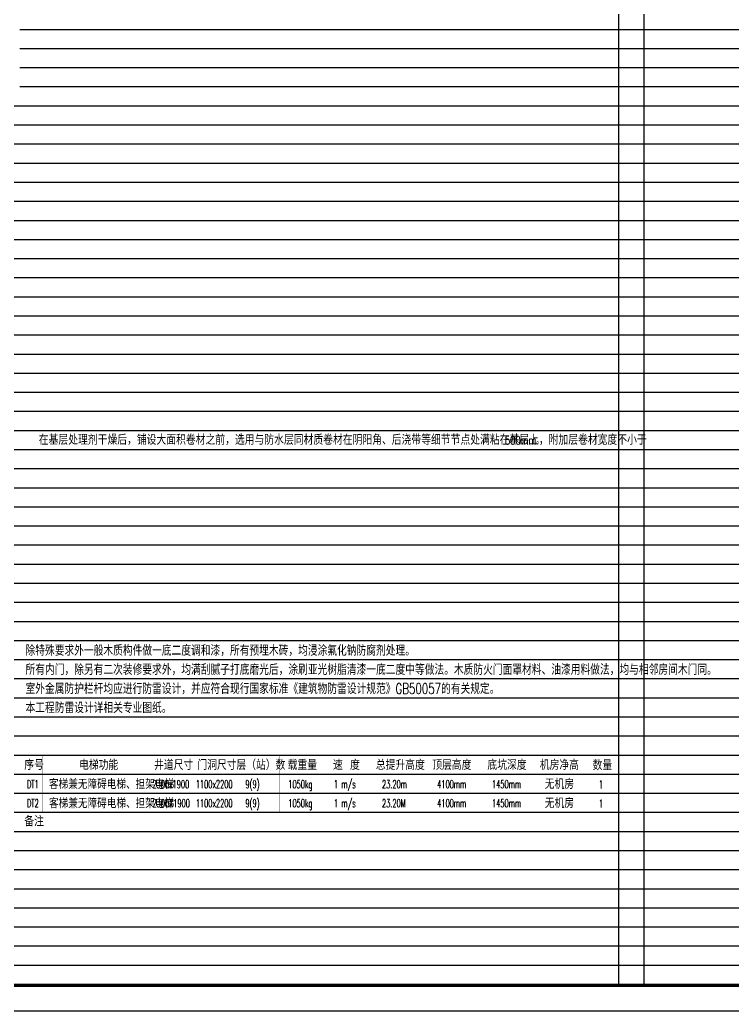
# Model space of a CAD drawing. Extents: x -518115 to 790560, y -210384 to 1628073.
# Drawn here: x 434414 to 462414, y 1109432 to 1148367 of the extents above; entities that cross this region are included whole.
import ezdxf

# ---------------------------------------------------------------- set-up
doc = ezdxf.new("R2010")
doc.units = 0
doc.header["$LTSCALE"] = 1000
doc.header["$MEASUREMENT"] = 0
for name, color, linetype in [('Defpoint', 7, 'Continuous'), ('PUB_TEXT', 4, 'Continuous'), ('图框', 140, 'Continuous')]:
    doc.layers.add(name, color=color, linetype=linetype)
doc.styles.add('_HZTXT', font='txt.shx', dxfattribs={"width": 0.8, "bigfont": 'hztxt.shx'})
doc.styles.add('_SIMPLEX', font='SIMPLEX.shx', dxfattribs={"width": 0.8})
doc.styles.add('_TCH_DIM', font='SIMPLEX.shx', dxfattribs={"width": 0.7, "bigfont": 'GBCBIG.shx'})

# ---------------------------------------------------------------- blocks, each defined once
blk = doc.blocks.new('TK')
at = {"layer": '图框'}
blk.add_lwpolyline([(465375, 548714), (549475, 548714), (549475, 489314), (465375, 489314)], close=True, dxfattribs=at)
blk.add_lwpolyline([(465375, 548714), (549475, 548714), (549475, 489314), (465375, 489314)], close=True, dxfattribs=at)
at = {"layer": '图框', "const_width": 100}
blk.add_lwpolyline([(548475, 490314), (548475, 547714), (467875, 547714), (467875, 490314)], close=True, dxfattribs=at)

msp = doc.modelspace()

# ---------------------------------------------------------------- linework, layer by layer
at = {"layer": 'Defpoint', "color": 252}
for p, q in [((457914.1, 1165992.1), (457914.1, 1110492.1)), ((458914.1, 1165992.1), (458914.1, 1110492.1)), ((434414.1, 1147992.1), (482284.8, 1147992.1)), ((434414.1, 1147242.1), (482284.8, 1147242.1)), ((434414.1, 1146492.1), (482284.8, 1146492.1)), ((434414.1, 1145742.1), (482284.8, 1145742.1)), ((408814.1, 1144992.1), (482284.8, 1144992.1)), ((409914.1, 1144242.1), (482284.8, 1144242.1)), ((409914.1, 1143492.1), (482284.8, 1143492.1)), ((408814.1, 1142742.1), (482284.8, 1142742.1)), ((409914.1, 1141992.1), (482284.8, 1141992.1)), ((409914.1, 1141242.1), (482284.8, 1141242.1)), ((409914.1, 1140492.1), (482284.8, 1140492.1)), ((408814.1, 1139742.1), (482284.8, 1139742.1)), ((408814.1, 1138992.1), (482284.8, 1138992.1)), ((408814.1, 1138242.1), (482284.8, 1138242.1)), ((408814.1, 1137492.1), (482284.8, 1137492.1)), ((408814.1, 1136742.1), (482284.8, 1136742.1)), ((408814.1, 1135992.1), (482284.8, 1135992.1)), ((408814.1, 1135242.1), (482284.8, 1135242.1)), ((408814.1, 1134492.1), (482284.8, 1134492.1)), ((408814.1, 1133742.1), (482284.8, 1133742.1)), ((408814.1, 1132992.1), (482284.8, 1132992.1)), ((408814.1, 1132242.1), (482284.8, 1132242.1)), ((408814.1, 1131492.1), (482284.8, 1131492.1)), ((408814.1, 1130742.1), (482284.8, 1130742.1)), ((408814.1, 1129992.1), (482284.8, 1129992.1)), ((408814.1, 1129242.1), (482284.8, 1129242.1)), ((408814.1, 1128492.1), (482284.8, 1128492.1)), ((408814.1, 1127742.1), (482284.8, 1127742.1)), ((408814.1, 1126992.1), (482284.8, 1126992.1)), ((408814.1, 1126242.1), (482284.8, 1126242.1)), ((408814.1, 1125492.1), (482284.8, 1125492.1)), ((408814.1, 1124742.1), (482284.8, 1124742.1)), ((408814.1, 1123992.1), (482284.8, 1123992.1)), ((408814.1, 1123242.1), (482284.8, 1123242.1)), ((408814.1, 1122492.1), (482284.8, 1122492.1)), ((408814.1, 1121742.1), (482284.8, 1121742.1)), ((408814.1, 1120992.1), (482284.8, 1120992.1)), ((408814.1, 1120242.1), (482284.8, 1120242.1)), ((408814.1, 1119492.1), (482284.8, 1119492.1)), ((408814.1, 1118742.1), (482284.8, 1118742.1)), ((408814.1, 1117992.1), (482284.8, 1117992.1)), ((408814.1, 1117242.1), (482284.8, 1117242.1)), ((408814.1, 1116492.1), (482284.8, 1116492.1)), ((408814.1, 1115742.1), (482284.8, 1115742.1)), ((408814.1, 1114992.1), (482284.8, 1114992.1)), ((408814.1, 1114242.1), (482284.8, 1114242.1)), ((408814.1, 1113492.1), (482284.8, 1113492.1)), ((408814.1, 1112742.1), (482284.8, 1112742.1)), ((408814.1, 1111992.1), (482284.8, 1111992.1)), ((408814.1, 1111242.1), (482284.8, 1111242.1)), ((408814.1, 1110492.1), (482284.8, 1110492.1))]:
    msp.add_line(p, q, dxfattribs=at)
at = {"layer": 'Defpoint', "color": 252, "const_width": 0.9}
for points in [[(435290.6, 1117242.1), (435290.6, 1119492.1)], [(439493.6, 1117242.1), (439493.6, 1119492.1)], [(441193.6, 1117242.1), (441193.6, 1119492.1)], [(442893.6, 1117242.1), (442893.6, 1119492.1)], [(444593.6, 1117242.1), (444593.6, 1119492.1)], [(446293.6, 1117242.1), (446293.6, 1119492.1)], [(447962.7, 1117242.1), (447962.7, 1119492.1)], [(450339.9, 1117242.1), (450339.9, 1119492.1)], [(452454.8, 1117242.1), (452454.8, 1119492.1)], [(454526.1, 1117242.1), (454526.1, 1119492.1)], [(456604.2, 1117242.1), (456604.2, 1119492.1)]]:
    msp.add_lwpolyline(points, dxfattribs=at)

# ---------------------------------------------------------------- block references
msp.add_blockref('TK', (-59060.9, 620118.4))

# ---------------------------------------------------------------- texts
at = {"layer": 'PUB_TEXT', "style": '_TCH_DIM'}
msp.add_text('在基层处理剂干燥后，铺设大面积卷材之前，选用与防水层同材质卷材在阴阳角、后浇带等细节节点处满粘在基层上，附加层卷材宽度不小于', height=405.106, dxfattribs=at).set_placement((435159.5, 1131675.5))
at = {"layer": 'PUB_TEXT'}
for s, height, style, width, p in [('500mm。', 339.15, '_TCH_DIM', 0.705882, (453457.2, 1131682.4)), ('除特殊要求外一般木质构件做一底二度调和漆，所有预埋木砖，均浸涂氟化钠防腐剂处理。', 420, '_HZTXT', 0.7, (434636.1, 1123389.7)), ('所有内门，除另有二次装修要求外，均满刮腻子打底磨光后，涂刷亚光树脂清漆一底二度中等做法。木质防火门面罩材料、油漆用料做法，均与相邻房间木门同。', 420, '_HZTXT', 0.7, (434636.1, 1122639.7)), ('室外金属防护栏杆均应进行防雷设计，并应符合现行国家标准《建筑物防雷设计规范》GB50057的有关规定。', 420, '_HZTXT', 0.7, (434636.1, 1121889.7)), ('本工程防雷设计详相关专业图纸。', 420, '_HZTXT', 0.7, (434636.1, 1121139.7))]:
    msp.add_text(s, height=height, dxfattribs=dict(at, style=style, width=width)).set_placement(p)
at = {"layer": 'PUB_TEXT', "color": 7, "style": '_HZTXT', "width": 0.8}
for s, p in [('序号', (434589.9, 1118907.8)), ('电梯功能', (436740, 1118907.8)), ('井道尺寸', (439684.6, 1118907.8)), ('门洞尺寸', (441384.6, 1118907.8)), ('层（站）数', (442917.2, 1118907.8)), ('载重量', (444928.5, 1118907.8)), ('速 度', (446705.5, 1118907.8)), ('总提升高度', (448389.8, 1118907.8)), ('顶层高度', (450603.3, 1118907.8)), ('底坑深度', (452768.3, 1118907.8)), ('机房净高', (454824.7, 1118907.8)), ('数量', (456896.6, 1118896.1)), ('备注', (434589.9, 1116694.4))]:
    msp.add_text(s, height=400, dxfattribs=at).set_placement(p)
at = {"layer": 'PUB_TEXT', "color": 1}
for s, height, style, width, p in [('DT1', 317.18, '_SIMPLEX', 0.6, (434693.9, 1118188.1)), ('客梯兼无障碍电梯、担架电梯', 350, '_HZTXT', 0.8, (435557.8, 1118157.8)), ('2300x1900', 317.18, '_SIMPLEX', 0.6, (439621.2, 1118188.1)), ('1100x2200', 317.18, '_SIMPLEX', 0.6, (441321.2, 1118188.1)), ('9(9)', 317.18, '_SIMPLEX', 0.6, (443269.9, 1118188.1)), ('1050kg', 317.18, '_SIMPLEX', 0.6, (444953.1, 1118188.1)), ('1 m/s', 317.18, '_SIMPLEX', 0.6, (446742.5, 1118188.1)), ('4100mm', 317.18, '_SIMPLEX', 0.6, (450797.1, 1118188.1)), ('1450mm', 317.18, '_SIMPLEX', 0.6, (452949, 1118188.1)), ('无机房', 400, '_HZTXT', 0.8, (455018.1, 1118157.8)), ('1', 317.2, '_SIMPLEX', 0.6, (457147.6, 1118176.5)), ('无机房', 400, '_HZTXT', 0.8, (455018.1, 1117407.8)), ('DT2', 317.18, '_SIMPLEX', 0.6, (434693.9, 1117438.1)), ('客梯兼无障碍电梯、担架电梯', 350, '_HZTXT', 0.8, (435557.8, 1117407.8)), ('2300X1900', 317.18, '_SIMPLEX', 0.6, (439621.2, 1117438.1)), ('1100x2200', 317.18, '_SIMPLEX', 0.6, (441321.2, 1117438.1)), ('9(9)', 317.18, '_SIMPLEX', 0.6, (443269.9, 1117438.1)), ('1050kg', 317.18, '_SIMPLEX', 0.6, (444953.1, 1117438.1)), ('1 m/s', 317.18, '_SIMPLEX', 0.6, (446742.5, 1117438.1)), ('4100mm', 317.18, '_SIMPLEX', 0.6, (450797.1, 1117438.1)), ('1450mm', 317.18, '_SIMPLEX', 0.6, (452949, 1117438.1)), ('1', 317.2, '_SIMPLEX', 0.6, (457147.6, 1117426.5))]:
    msp.add_text(s, height=height, dxfattribs=dict(at, style=style, width=width)).set_placement(p)
at = {"layer": 'PUB_TEXT', "color": 6, "style": '_SIMPLEX', "width": 0.6}
for s, p in [('23.20m', (448630, 1118188.1)), ('23.20M', (448630, 1117438.1))]:
    msp.add_text(s, height=317.18, dxfattribs=at).set_placement(p)

doc.saveas('drawing.dxf')
